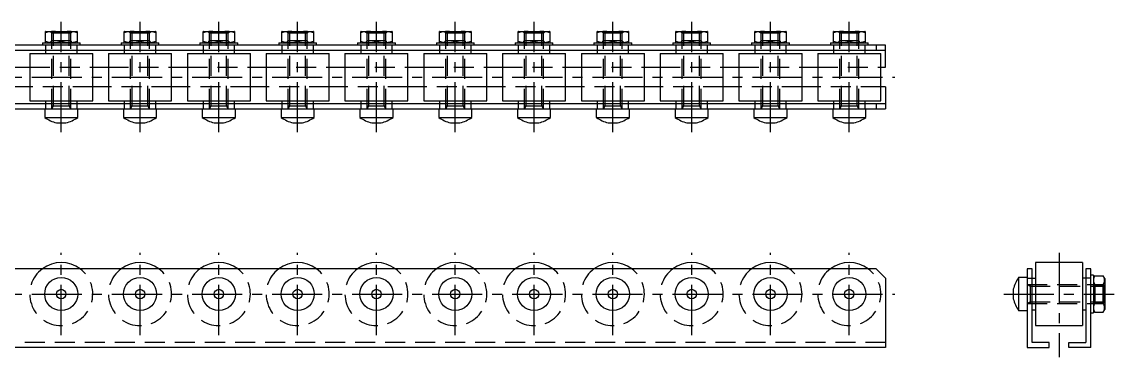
# Model space of a CAD drawing. Extents: x -3 to 671, y -8 to 113.
# Drawn here: x 324 to 670.5, y 7 to 113.2 of the extents above; entities that cross this region are included whole.
import ezdxf

# ---------------------------------------------------------------- set-up
doc = ezdxf.new("R2010")
doc.units = 0
doc.header["$LTSCALE"] = 0.5
doc.linetypes.add('CENTER', pattern=[50.8, 31.75, -6.35, 6.35, -6.35])
doc.linetypes.add('DASHED', pattern=[19.05, 12.7, -6.35])
for name, color, linetype in [('MSM_CENTER', 1, 'CENTER'), ('MSM_CONTINUOUS', 7, 'CONTINUOUS'), ('MSM_DASHED', 4, 'DASHED')]:
    doc.layers.add(name, color=color, linetype=linetype)

msp = doc.modelspace()

# ---------------------------------------------------------------- linework, layer by layer
at = {"layer": 'MSM_CENTER'}
for p, q in [((336.5, 78.24), (336.5, 113.24)), ((361.5, 78.24), (361.5, 113.24)), ((386.5, 78.24), (386.5, 113.24)), ((411.5, 78.24), (411.5, 113.24)), ((436.5, 78.24), (436.5, 113.24)), ((461.5, 78.24), (461.5, 113.24)), ((486.5, 78.24), (486.5, 113.24)), ((511.5, 78.24), (511.5, 113.24)), ((536.5, 78.24), (536.5, 113.24)), ((561.5, 78.24), (561.5, 113.24)), ((586.5, 78.24), (586.5, 113.24)), ((-3, 95.74), (601, 95.74)), ((336.5, 14), (336.5, 40)), ((361.5, 14), (361.5, 40)), ((386.5, 14), (386.5, 40)), ((411.5, 14), (411.5, 40)), ((436.5, 14), (436.5, 40)), ((461.5, 14), (461.5, 40)), ((486.5, 14), (486.5, 40)), ((511.5, 14), (511.5, 40)), ((536.5, 14), (536.5, 40)), ((561.5, 14), (561.5, 40)), ((586.5, 14), (586.5, 40)), ((653.03, 40), (653.03, 7)), ((-3, 27), (601, 27)), ((635.53, 27), (670.53, 27))]:
    msp.add_line(p, q, dxfattribs=at)
at = {"layer": 'MSM_CONTINUOUS'}
for p, q in [((331.6, 110.24), (331.5, 110.18)), ((331.5, 106.7), (331.5, 110.18)), ((331.6, 110.24), (341.4, 110.24)), ((336.5, 107.14), (336.5, 109.73)), ((341.5, 110.18), (341.4, 110.24)), ((341.5, 110.18), (341.5, 106.7)), ((356.6, 110.24), (356.5, 110.18)), ((356.5, 106.7), (356.5, 110.18)), ((356.6, 110.24), (366.4, 110.24)), ((361.5, 107.14), (361.5, 109.73)), ((366.5, 110.18), (366.4, 110.24)), ((366.5, 110.18), (366.5, 106.7)), ((381.6, 110.24), (381.5, 110.18)), ((381.5, 106.7), (381.5, 110.18)), ((381.6, 110.24), (391.4, 110.24)), ((386.5, 107.14), (386.5, 109.73)), ((391.5, 110.18), (391.4, 110.24)), ((391.5, 110.18), (391.5, 106.7)), ((406.6, 110.24), (406.5, 110.18)), ((406.5, 106.7), (406.5, 110.18)), ((406.6, 110.24), (416.4, 110.24)), ((411.5, 107.14), (411.5, 109.73)), ((416.5, 110.18), (416.4, 110.24)), ((416.5, 110.18), (416.5, 106.7)), ((431.6, 110.24), (431.5, 110.18)), ((431.5, 106.7), (431.5, 110.18)), ((431.6, 110.24), (441.4, 110.24)), ((436.5, 107.14), (436.5, 109.73)), ((441.5, 110.18), (441.4, 110.24)), ((441.5, 110.18), (441.5, 106.7)), ((456.6, 110.24), (456.5, 110.18)), ((456.5, 106.7), (456.5, 110.18)), ((456.6, 110.24), (466.4, 110.24)), ((461.5, 107.14), (461.5, 109.73)), ((466.5, 110.18), (466.4, 110.24)), ((466.5, 110.18), (466.5, 106.7)), ((481.6, 110.24), (481.5, 110.18)), ((481.5, 106.7), (481.5, 110.18)), ((481.6, 110.24), (491.4, 110.24)), ((486.5, 107.14), (486.5, 109.73)), ((491.5, 110.18), (491.4, 110.24)), ((491.5, 110.18), (491.5, 106.7)), ((506.6, 110.24), (506.5, 110.18)), ((506.5, 106.7), (506.5, 110.18)), ((506.6, 110.24), (516.4, 110.24)), ((511.5, 107.14), (511.5, 109.73)), ((516.5, 110.18), (516.4, 110.24)), ((516.5, 110.18), (516.5, 106.7)), ((531.6, 110.24), (531.5, 110.18)), ((531.5, 106.7), (531.5, 110.18)), ((531.6, 110.24), (541.4, 110.24)), ((536.5, 107.14), (536.5, 109.73)), ((541.5, 110.18), (541.4, 110.24)), ((541.5, 110.18), (541.5, 106.7)), ((556.6, 110.24), (556.5, 110.18)), ((556.5, 106.7), (556.5, 110.18)), ((556.6, 110.24), (566.4, 110.24)), ((561.5, 107.14), (561.5, 109.73)), ((566.5, 110.18), (566.4, 110.24)), ((566.5, 110.18), (566.5, 106.7)), ((581.6, 110.24), (581.5, 110.18)), ((581.5, 106.7), (581.5, 110.18)), ((581.6, 110.24), (591.4, 110.24)), ((586.5, 107.14), (586.5, 109.73)), ((591.5, 110.18), (591.4, 110.24)), ((591.5, 110.18), (591.5, 106.7)), ((598, 105.84), (0, 105.84)), ((0, 104.24), (598, 104.24)), ((330.5, 106.64), (330.5, 105.84)), ((330.5, 106.64), (342.5, 106.64)), ((331.5, 106.7), (331.6, 106.64)), ((331.5, 104.24), (331.5, 103.24)), ((341.4, 106.64), (341.5, 106.7)), ((341.5, 103.24), (341.5, 104.24)), ((342.5, 105.84), (342.5, 106.64)), ((355.5, 106.64), (355.5, 105.84)), ((355.5, 106.64), (367.5, 106.64)), ((356.5, 106.7), (356.6, 106.64)), ((356.5, 104.24), (356.5, 103.24)), ((366.4, 106.64), (366.5, 106.7)), ((366.5, 103.24), (366.5, 104.24)), ((367.5, 105.84), (367.5, 106.64)), ((380.5, 106.64), (380.5, 105.84)), ((380.5, 106.64), (392.5, 106.64)), ((381.5, 106.7), (381.6, 106.64)), ((381.5, 104.24), (381.5, 103.24)), ((391.4, 106.64), (391.5, 106.7)), ((391.5, 103.24), (391.5, 104.24)), ((392.5, 105.84), (392.5, 106.64)), ((405.5, 106.64), (405.5, 105.84)), ((405.5, 106.64), (417.5, 106.64)), ((406.5, 106.7), (406.6, 106.64)), ((406.5, 104.24), (406.5, 103.24)), ((416.4, 106.64), (416.5, 106.7)), ((416.5, 103.24), (416.5, 104.24)), ((417.5, 105.84), (417.5, 106.64)), ((430.5, 106.64), (430.5, 105.84)), ((430.5, 106.64), (442.5, 106.64)), ((431.5, 106.7), (431.6, 106.64)), ((431.5, 104.24), (431.5, 103.24)), ((441.4, 106.64), (441.5, 106.7)), ((441.5, 103.24), (441.5, 104.24)), ((442.5, 105.84), (442.5, 106.64)), ((455.5, 106.64), (455.5, 105.84)), ((455.5, 106.64), (467.5, 106.64)), ((456.5, 106.7), (456.6, 106.64)), ((456.5, 104.24), (456.5, 103.24)), ((466.4, 106.64), (466.5, 106.7)), ((466.5, 103.24), (466.5, 104.24)), ((467.5, 105.84), (467.5, 106.64)), ((480.5, 106.64), (480.5, 105.84)), ((480.5, 106.64), (492.5, 106.64)), ((481.5, 106.7), (481.6, 106.64)), ((481.5, 104.24), (481.5, 103.24)), ((491.4, 106.64), (491.5, 106.7)), ((491.5, 103.24), (491.5, 104.24)), ((492.5, 105.84), (492.5, 106.64)), ((505.5, 106.64), (505.5, 105.84)), ((505.5, 106.64), (517.5, 106.64)), ((506.5, 106.7), (506.6, 106.64)), ((506.5, 104.24), (506.5, 103.24)), ((516.4, 106.64), (516.5, 106.7)), ((516.5, 103.24), (516.5, 104.24)), ((517.5, 105.84), (517.5, 106.64)), ((530.5, 106.64), (530.5, 105.84)), ((530.5, 106.64), (542.5, 106.64)), ((531.5, 106.7), (531.6, 106.64)), ((531.5, 104.24), (531.5, 103.24)), ((541.4, 106.64), (541.5, 106.7)), ((541.5, 103.24), (541.5, 104.24)), ((542.5, 105.84), (542.5, 106.64)), ((555.5, 106.64), (555.5, 105.84)), ((555.5, 106.64), (567.5, 106.64)), ((556.5, 106.7), (556.6, 106.64)), ((556.5, 104.24), (556.5, 103.24)), ((566.4, 106.64), (566.5, 106.7)), ((566.5, 103.24), (566.5, 104.24)), ((567.5, 105.84), (567.5, 106.64)), ((580.5, 106.64), (580.5, 105.84)), ((580.5, 106.64), (592.5, 106.64)), ((581.5, 106.7), (581.6, 106.64)), ((581.5, 104.24), (581.5, 103.24)), ((591.4, 106.64), (591.5, 106.7)), ((591.5, 103.24), (591.5, 104.24)), ((592.5, 105.84), (592.5, 106.64)), ((595, 105.84), (595, 104.24)), ((598, 98.84), (598, 105.84)), ((326.5, 103.24), (326.5, 88.24)), ((326.5, 103.24), (346.5, 103.24)), ((346.5, 88.24), (346.5, 103.24)), ((351.5, 103.24), (351.5, 88.24)), ((351.5, 103.24), (371.5, 103.24)), ((371.5, 88.24), (371.5, 103.24)), ((376.5, 103.24), (376.5, 88.24)), ((376.5, 103.24), (396.5, 103.24)), ((396.5, 88.24), (396.5, 103.24)), ((401.5, 103.24), (401.5, 88.24)), ((401.5, 103.24), (421.5, 103.24)), ((421.5, 88.24), (421.5, 103.24)), ((426.5, 103.24), (426.5, 88.24)), ((426.5, 103.24), (446.5, 103.24)), ((446.5, 88.24), (446.5, 103.24)), ((451.5, 103.24), (451.5, 88.24)), ((451.5, 103.24), (471.5, 103.24)), ((471.5, 88.24), (471.5, 103.24)), ((476.5, 103.24), (476.5, 88.24)), ((476.5, 103.24), (496.5, 103.24)), ((496.5, 88.24), (496.5, 103.24)), ((501.5, 103.24), (501.5, 88.24)), ((501.5, 103.24), (521.5, 103.24)), ((521.5, 88.24), (521.5, 103.24)), ((526.5, 103.24), (526.5, 88.24)), ((526.5, 103.24), (546.5, 103.24)), ((546.5, 88.24), (546.5, 103.24)), ((551.5, 103.24), (551.5, 88.24)), ((551.5, 103.24), (571.5, 103.24)), ((571.5, 88.24), (571.5, 103.24)), ((576.5, 103.24), (576.5, 88.24)), ((576.5, 103.24), (596.5, 103.24)), ((596.5, 88.24), (596.5, 103.24)), ((321.5, 98.84), (326.5, 98.84)), ((346.5, 98.84), (351.5, 98.84)), ((371.5, 98.84), (376.5, 98.84)), ((396.5, 98.84), (401.5, 98.84)), ((421.5, 98.84), (426.5, 98.84)), ((446.5, 98.84), (451.5, 98.84)), ((471.5, 98.84), (476.5, 98.84)), ((496.5, 98.84), (501.5, 98.84)), ((521.5, 98.84), (526.5, 98.84)), ((546.5, 98.84), (551.5, 98.84)), ((571.5, 98.84), (576.5, 98.84)), ((596.5, 98.84), (598, 98.84)), ((326.5, 92.64), (321.5, 92.64)), ((351.5, 92.64), (346.5, 92.64)), ((376.5, 92.64), (371.5, 92.64)), ((401.5, 92.64), (396.5, 92.64)), ((426.5, 92.64), (421.5, 92.64)), ((451.5, 92.64), (446.5, 92.64)), ((476.5, 92.64), (471.5, 92.64)), ((501.5, 92.64), (496.5, 92.64)), ((526.5, 92.64), (521.5, 92.64)), ((551.5, 92.64), (546.5, 92.64)), ((576.5, 92.64), (571.5, 92.64)), ((598, 92.64), (596.5, 92.64)), ((598, 92.64), (598, 85.64)), ((598, 87.24), (0, 87.24)), ((326.5, 88.24), (346.5, 88.24)), ((331.5, 88.24), (331.5, 87.24)), ((341.5, 87.24), (341.5, 88.24)), ((351.5, 88.24), (371.5, 88.24)), ((356.5, 88.24), (356.5, 87.24)), ((366.5, 87.24), (366.5, 88.24)), ((376.5, 88.24), (396.5, 88.24)), ((381.5, 88.24), (381.5, 87.24)), ((391.5, 87.24), (391.5, 88.24)), ((401.5, 88.24), (421.5, 88.24)), ((406.5, 88.24), (406.5, 87.24)), ((416.5, 87.24), (416.5, 88.24)), ((426.5, 88.24), (446.5, 88.24)), ((431.5, 88.24), (431.5, 87.24)), ((441.5, 87.24), (441.5, 88.24)), ((451.5, 88.24), (471.5, 88.24)), ((456.5, 88.24), (456.5, 87.24)), ((466.5, 87.24), (466.5, 88.24)), ((476.5, 88.24), (496.5, 88.24)), ((481.5, 88.24), (481.5, 87.24)), ((491.5, 87.24), (491.5, 88.24)), ((501.5, 88.24), (521.5, 88.24)), ((506.5, 88.24), (506.5, 87.24)), ((516.5, 87.24), (516.5, 88.24)), ((526.5, 88.24), (546.5, 88.24)), ((531.5, 88.24), (531.5, 87.24)), ((541.5, 87.24), (541.5, 88.24)), ((551.5, 88.24), (571.5, 88.24)), ((556.5, 88.24), (556.5, 87.24)), ((566.5, 87.24), (566.5, 88.24)), ((576.5, 88.24), (596.5, 88.24)), ((581.5, 88.24), (581.5, 87.24)), ((591.5, 87.24), (591.5, 88.24)), ((595, 87.24), (595, 85.64)), ((0, 85.64), (598, 85.64)), ((331.25, 85.64), (331.25, 82.93)), ((341.75, 82.93), (341.75, 85.64)), ((356.25, 85.64), (356.25, 82.93)), ((366.75, 82.93), (366.75, 85.64)), ((381.25, 85.64), (381.25, 82.93)), ((391.75, 82.93), (391.75, 85.64)), ((406.25, 85.64), (406.25, 82.93)), ((416.75, 82.93), (416.75, 85.64)), ((431.25, 85.64), (431.25, 82.93)), ((441.75, 82.93), (441.75, 85.64)), ((456.25, 85.64), (456.25, 82.93)), ((466.75, 82.93), (466.75, 85.64)), ((481.25, 85.64), (481.25, 82.93)), ((491.75, 82.93), (491.75, 85.64)), ((506.25, 85.64), (506.25, 82.93)), ((516.75, 82.93), (516.75, 85.64)), ((531.25, 85.64), (531.25, 82.93)), ((541.75, 82.93), (541.75, 85.64)), ((556.25, 85.64), (556.25, 82.93)), ((566.75, 82.93), (566.75, 85.64)), ((581.25, 85.64), (581.25, 82.93)), ((591.75, 82.93), (591.75, 85.64)), ((331.25, 82.93), (341.75, 82.93)), ((335.01, 81.24), (337.99, 81.24)), ((356.25, 82.93), (366.75, 82.93)), ((360.01, 81.24), (362.99, 81.24)), ((381.25, 82.93), (391.75, 82.93)), ((385.01, 81.24), (387.99, 81.24)), ((406.25, 82.93), (416.75, 82.93)), ((410.01, 81.24), (412.99, 81.24)), ((431.25, 82.93), (441.75, 82.93)), ((435.01, 81.24), (437.99, 81.24)), ((456.25, 82.93), (466.75, 82.93)), ((460.01, 81.24), (462.99, 81.24)), ((481.25, 82.93), (491.75, 82.93)), ((485.01, 81.24), (487.99, 81.24)), ((506.25, 82.93), (516.75, 82.93)), ((510.01, 81.24), (512.99, 81.24)), ((531.25, 82.93), (541.75, 82.93)), ((535.01, 81.24), (537.99, 81.24)), ((556.25, 82.93), (566.75, 82.93)), ((560.01, 81.24), (562.99, 81.24)), ((581.25, 82.93), (591.75, 82.93)), ((585.01, 81.24), (587.99, 81.24)), ((595, 35), (3, 35)), ((595, 35), (598, 32)), ((644.53, 35), (642.93, 35)), ((642.93, 35), (642.93, 10)), ((644.53, 11.6), (644.53, 35)), ((645.53, 37), (645.53, 17)), ((660.53, 37), (645.53, 37)), ((660.53, 37), (660.53, 17)), ((661.53, 35), (661.53, 11.6)), ((663.13, 35), (661.53, 35)), ((663.13, 10), (663.13, 35)), ((598, 32), (598, 10)), ((640.22, 32.25), (640.22, 21.75)), ((642.93, 32.25), (640.22, 32.25)), ((642.93, 32), (645.53, 32)), ((663.13, 32), (660.53, 32)), ((663.93, 33), (663.13, 33)), ((663.93, 33), (663.93, 21)), ((664.43, 32.77), (663.93, 31.9)), ((664.43, 32.77), (667.02, 32.77)), ((667.53, 31.9), (667.02, 32.77)), ((667.53, 31.9), (667.53, 22.1)), ((638.53, 28.49), (638.53, 25.51)), ((664.43, 29.89), (667.02, 29.89)), ((640.22, 21.75), (642.93, 21.75)), ((644.53, 22), (645.53, 22)), ((660.53, 22), (661.53, 22)), ((663.13, 21), (663.93, 21)), ((663.93, 22.1), (664.43, 21.23)), ((664.43, 24.11), (667.02, 24.11)), ((664.43, 21.23), (667.02, 21.23)), ((667.02, 21.23), (667.53, 22.1)), ((645.53, 17), (660.53, 17)), ((649.93, 11.6), (644.53, 11.6)), ((649.93, 10), (649.93, 11.6)), ((656.13, 11.6), (661.53, 11.6)), ((656.13, 10), (656.13, 11.6)), ((598, 10), (0, 10)), ((642.93, 10), (649.93, 10)), ((663.13, 10), (656.13, 10))]:
    msp.add_line(p, q, dxfattribs=at)
for centre, radius in [((336.5, 27), 5.25), ((361.5, 27), 5.25), ((386.5, 27), 5.25), ((411.5, 27), 5.25), ((436.5, 27), 5.25), ((461.5, 27), 5.25), ((486.5, 27), 5.25), ((511.5, 27), 5.25), ((536.5, 27), 5.25), ((561.5, 27), 5.25), ((586.5, 27), 5.25), ((336.5, 27), 1.49), ((361.5, 27), 1.49), ((386.5, 27), 1.49), ((411.5, 27), 1.49), ((436.5, 27), 1.49), ((461.5, 27), 1.49), ((486.5, 27), 1.49), ((511.5, 27), 1.49), ((536.5, 27), 1.49), ((561.5, 27), 1.49), ((586.5, 27), 1.49)]:
    msp.add_circle(centre, radius, dxfattribs=at)
for centre, radius, start, end in [((334, 102.81), 7.37, 70.1592, 109.8408), ((339, 102.81), 7.37, 70.1592, 109.8408), ((359, 102.81), 7.37, 70.1592, 109.8408), ((364, 102.81), 7.37, 70.1592, 109.8408), ((384, 102.81), 7.37, 70.1592, 109.8408), ((389, 102.81), 7.37, 70.1592, 109.8408), ((409, 102.81), 7.37, 70.1592, 109.8408), ((414, 102.81), 7.37, 70.1592, 109.8408), ((434, 102.81), 7.37, 70.1592, 109.8408), ((439, 102.81), 7.37, 70.1592, 109.8408), ((459, 102.81), 7.37, 70.1592, 109.8408), ((464, 102.81), 7.37, 70.1592, 109.8408), ((484, 102.81), 7.37, 70.1592, 109.8408), ((489, 102.81), 7.37, 70.1592, 109.8408), ((509, 102.81), 7.37, 70.1592, 109.8408), ((514, 102.81), 7.37, 70.1592, 109.8408), ((534, 102.81), 7.37, 70.1592, 109.8408), ((539, 102.81), 7.37, 70.1592, 109.8408), ((559, 102.81), 7.37, 70.1592, 109.8408), ((564, 102.81), 7.37, 70.1592, 109.8408), ((584, 102.81), 7.37, 70.1592, 109.8408), ((589, 102.81), 7.37, 70.1592, 109.8408), ((334, 114.07), 7.37, 250.1592, 289.8408), ((339, 114.07), 7.37, 250.1592, 289.8408), ((359, 114.07), 7.37, 250.1592, 289.8408), ((364, 114.07), 7.37, 250.1592, 289.8408), ((384, 114.07), 7.37, 250.1592, 289.8408), ((389, 114.07), 7.37, 250.1592, 289.8408), ((409, 114.07), 7.37, 250.1592, 289.8408), ((414, 114.07), 7.37, 250.1592, 289.8408), ((434, 114.07), 7.37, 250.1592, 289.8408), ((439, 114.07), 7.37, 250.1592, 289.8408), ((459, 114.07), 7.37, 250.1592, 289.8408), ((464, 114.07), 7.37, 250.1592, 289.8408), ((484, 114.07), 7.37, 250.1592, 289.8408), ((489, 114.07), 7.37, 250.1592, 289.8408), ((509, 114.07), 7.37, 250.1592, 289.8408), ((514, 114.07), 7.37, 250.1592, 289.8408), ((534, 114.07), 7.37, 250.1592, 289.8408), ((539, 114.07), 7.37, 250.1592, 289.8408), ((559, 114.07), 7.37, 250.1592, 289.8408), ((564, 114.07), 7.37, 250.1592, 289.8408), ((584, 114.07), 7.37, 250.1592, 289.8408), ((589, 114.07), 7.37, 250.1592, 289.8408), ((338.04, 92.97), 12.12, 235.9445, 255.5214), ((334.96, 92.97), 12.12, 284.4786, 304.0555), ((363.04, 92.97), 12.12, 235.9445, 255.5214), ((359.96, 92.97), 12.12, 284.4786, 304.0555), ((388.04, 92.97), 12.12, 235.9445, 255.5214), ((384.96, 92.97), 12.12, 284.4786, 304.0555), ((413.04, 92.97), 12.12, 235.9445, 255.5214), ((409.96, 92.97), 12.12, 284.4786, 304.0555), ((438.04, 92.97), 12.12, 235.9445, 255.5214), ((434.96, 92.97), 12.12, 284.4786, 304.0555), ((463.04, 92.97), 12.12, 235.9445, 255.5214), ((459.96, 92.97), 12.12, 284.4786, 304.0555), ((488.04, 92.97), 12.12, 235.9445, 255.5214), ((484.96, 92.97), 12.12, 284.4786, 304.0555), ((513.04, 92.97), 12.12, 235.9445, 255.5214), ((509.96, 92.97), 12.12, 284.4786, 304.0555), ((538.04, 92.97), 12.12, 235.9445, 255.5214), ((534.96, 92.97), 12.12, 284.4786, 304.0555), ((563.04, 92.97), 12.12, 235.9445, 255.5214), ((559.96, 92.97), 12.12, 284.4786, 304.0555), ((588.04, 92.97), 12.12, 235.9445, 255.5214), ((584.96, 92.97), 12.12, 284.4786, 304.0555), ((336.5, 27), 10, 53.1301, 126.8699), ((361.5, 27), 10, 53.1301, 126.8699), ((386.5, 27), 10, 53.1301, 126.8699), ((411.5, 27), 10, 53.1301, 126.8699), ((436.5, 27), 10, 53.1301, 126.8699), ((461.5, 27), 10, 53.1301, 126.8699), ((486.5, 27), 10, 53.1301, 126.8699), ((511.5, 27), 10, 53.1301, 126.8699), ((536.5, 27), 10, 53.1301, 126.8699), ((561.5, 27), 10, 53.1301, 126.8699), ((586.5, 27), 10, 53.1301, 126.8699), ((650.26, 25.46), 12.12, 145.9445, 165.5214), ((666.54, 31.33), 2.56, 154.3574, 214.3573), ((664.91, 31.33), 2.56, 325.6427, 25.6426), ((673.59, 27), 9.61, 162.5124, 197.4876), ((657.86, 27), 9.61, 342.5124, 17.4876), ((650.26, 28.54), 12.12, 194.4786, 214.0555), ((666.54, 22.67), 2.56, 145.6427, 205.6426), ((664.91, 22.67), 2.56, 334.3574, 34.3573)]:
    msp.add_arc(centre, radius, start, end, dxfattribs=at)
at = {"layer": 'MSM_DASHED'}
for p, q in [((332.96, 110.24), (333.5, 109.7)), ((334.04, 110.24), (333.5, 109.7)), ((339.5, 109.7), (333.5, 109.7)), ((333.5, 85.64), (333.5, 109.7)), ((334.04, 86.58), (334.04, 110.24)), ((338.96, 110.24), (339.5, 109.7)), ((338.96, 86.58), (338.96, 110.24)), ((340.04, 110.24), (339.5, 109.7)), ((339.5, 85.64), (339.5, 109.7)), ((357.96, 110.24), (358.5, 109.7)), ((359.04, 110.24), (358.5, 109.7)), ((364.5, 109.7), (358.5, 109.7)), ((358.5, 85.64), (358.5, 109.7)), ((359.04, 86.58), (359.04, 110.24)), ((363.96, 110.24), (364.5, 109.7)), ((363.96, 86.58), (363.96, 110.24)), ((365.04, 110.24), (364.5, 109.7)), ((364.5, 85.64), (364.5, 109.7)), ((382.96, 110.24), (383.5, 109.7)), ((384.04, 110.24), (383.5, 109.7)), ((389.5, 109.7), (383.5, 109.7)), ((383.5, 85.64), (383.5, 109.7)), ((384.04, 86.58), (384.04, 110.24)), ((388.96, 110.24), (389.5, 109.7)), ((388.96, 86.58), (388.96, 110.24)), ((390.04, 110.24), (389.5, 109.7)), ((389.5, 85.64), (389.5, 109.7)), ((407.96, 110.24), (408.5, 109.7)), ((409.04, 110.24), (408.5, 109.7)), ((414.5, 109.7), (408.5, 109.7)), ((408.5, 85.64), (408.5, 109.7)), ((409.04, 86.58), (409.04, 110.24)), ((413.96, 110.24), (414.5, 109.7)), ((413.96, 86.58), (413.96, 110.24)), ((415.04, 110.24), (414.5, 109.7)), ((414.5, 85.64), (414.5, 109.7)), ((432.96, 110.24), (433.5, 109.7)), ((434.04, 110.24), (433.5, 109.7)), ((439.5, 109.7), (433.5, 109.7)), ((433.5, 85.64), (433.5, 109.7)), ((434.04, 86.58), (434.04, 110.24)), ((438.96, 110.24), (439.5, 109.7)), ((438.96, 86.58), (438.96, 110.24)), ((440.04, 110.24), (439.5, 109.7)), ((439.5, 85.64), (439.5, 109.7)), ((457.96, 110.24), (458.5, 109.7)), ((459.04, 110.24), (458.5, 109.7)), ((464.5, 109.7), (458.5, 109.7)), ((458.5, 85.64), (458.5, 109.7)), ((459.04, 86.58), (459.04, 110.24)), ((463.96, 110.24), (464.5, 109.7)), ((463.96, 86.58), (463.96, 110.24)), ((465.04, 110.24), (464.5, 109.7)), ((464.5, 85.64), (464.5, 109.7)), ((482.96, 110.24), (483.5, 109.7)), ((484.04, 110.24), (483.5, 109.7)), ((489.5, 109.7), (483.5, 109.7)), ((483.5, 85.64), (483.5, 109.7)), ((484.04, 86.58), (484.04, 110.24)), ((488.96, 110.24), (489.5, 109.7)), ((488.96, 86.58), (488.96, 110.24)), ((490.04, 110.24), (489.5, 109.7)), ((489.5, 85.64), (489.5, 109.7)), ((507.96, 110.24), (508.5, 109.7)), ((509.04, 110.24), (508.5, 109.7)), ((514.5, 109.7), (508.5, 109.7)), ((508.5, 85.64), (508.5, 109.7)), ((509.04, 86.58), (509.04, 110.24)), ((513.96, 110.24), (514.5, 109.7)), ((513.96, 86.58), (513.96, 110.24)), ((515.04, 110.24), (514.5, 109.7)), ((514.5, 85.64), (514.5, 109.7)), ((532.96, 110.24), (533.5, 109.7)), ((534.04, 110.24), (533.5, 109.7)), ((539.5, 109.7), (533.5, 109.7)), ((533.5, 85.64), (533.5, 109.7)), ((534.04, 86.58), (534.04, 110.24)), ((538.96, 110.24), (539.5, 109.7)), ((538.96, 86.58), (538.96, 110.24)), ((540.04, 110.24), (539.5, 109.7)), ((539.5, 85.64), (539.5, 109.7)), ((557.96, 110.24), (558.5, 109.7)), ((559.04, 110.24), (558.5, 109.7)), ((564.5, 109.7), (558.5, 109.7)), ((558.5, 85.64), (558.5, 109.7)), ((559.04, 86.58), (559.04, 110.24)), ((563.96, 110.24), (564.5, 109.7)), ((563.96, 86.58), (563.96, 110.24)), ((565.04, 110.24), (564.5, 109.7)), ((564.5, 85.64), (564.5, 109.7)), ((582.96, 110.24), (583.5, 109.7)), ((584.04, 110.24), (583.5, 109.7)), ((589.5, 109.7), (583.5, 109.7)), ((583.5, 85.64), (583.5, 109.7)), ((584.04, 86.58), (584.04, 110.24)), ((588.96, 110.24), (589.5, 109.7)), ((588.96, 86.58), (588.96, 110.24)), ((590.04, 110.24), (589.5, 109.7)), ((589.5, 85.64), (589.5, 109.7)), ((331.5, 105.84), (331.5, 104.24)), ((332.96, 106.64), (333.5, 107.18)), ((339.5, 107.18), (333.5, 107.18)), ((340.04, 106.64), (339.5, 107.18)), ((341.5, 104.24), (341.5, 105.84)), ((356.5, 105.84), (356.5, 104.24)), ((357.96, 106.64), (358.5, 107.18)), ((364.5, 107.18), (358.5, 107.18)), ((365.04, 106.64), (364.5, 107.18)), ((366.5, 104.24), (366.5, 105.84)), ((381.5, 105.84), (381.5, 104.24)), ((382.96, 106.64), (383.5, 107.18)), ((389.5, 107.18), (383.5, 107.18)), ((390.04, 106.64), (389.5, 107.18)), ((391.5, 104.24), (391.5, 105.84)), ((406.5, 105.84), (406.5, 104.24)), ((407.96, 106.64), (408.5, 107.18)), ((414.5, 107.18), (408.5, 107.18)), ((415.04, 106.64), (414.5, 107.18)), ((416.5, 104.24), (416.5, 105.84)), ((431.5, 105.84), (431.5, 104.24)), ((432.96, 106.64), (433.5, 107.18)), ((439.5, 107.18), (433.5, 107.18)), ((440.04, 106.64), (439.5, 107.18)), ((441.5, 104.24), (441.5, 105.84)), ((456.5, 105.84), (456.5, 104.24)), ((457.96, 106.64), (458.5, 107.18)), ((464.5, 107.18), (458.5, 107.18)), ((465.04, 106.64), (464.5, 107.18)), ((466.5, 104.24), (466.5, 105.84)), ((481.5, 105.84), (481.5, 104.24)), ((482.96, 106.64), (483.5, 107.18)), ((489.5, 107.18), (483.5, 107.18)), ((490.04, 106.64), (489.5, 107.18)), ((491.5, 104.24), (491.5, 105.84)), ((506.5, 105.84), (506.5, 104.24)), ((507.96, 106.64), (508.5, 107.18)), ((514.5, 107.18), (508.5, 107.18)), ((515.04, 106.64), (514.5, 107.18)), ((516.5, 104.24), (516.5, 105.84)), ((531.5, 105.84), (531.5, 104.24)), ((532.96, 106.64), (533.5, 107.18)), ((539.5, 107.18), (533.5, 107.18)), ((540.04, 106.64), (539.5, 107.18)), ((541.5, 104.24), (541.5, 105.84)), ((556.5, 105.84), (556.5, 104.24)), ((557.96, 106.64), (558.5, 107.18)), ((564.5, 107.18), (558.5, 107.18)), ((565.04, 106.64), (564.5, 107.18)), ((566.5, 104.24), (566.5, 105.84)), ((581.5, 105.84), (581.5, 104.24)), ((582.96, 106.64), (583.5, 107.18)), ((589.5, 107.18), (583.5, 107.18)), ((590.04, 106.64), (589.5, 107.18)), ((591.5, 104.24), (591.5, 105.84)), ((326.5, 98.84), (346.5, 98.84)), ((351.5, 98.84), (371.5, 98.84)), ((376.5, 98.84), (396.5, 98.84)), ((401.5, 98.84), (421.5, 98.84)), ((426.5, 98.84), (446.5, 98.84)), ((451.5, 98.84), (471.5, 98.84)), ((476.5, 98.84), (496.5, 98.84)), ((501.5, 98.84), (521.5, 98.84)), ((526.5, 98.84), (546.5, 98.84)), ((551.5, 98.84), (571.5, 98.84)), ((576.5, 98.84), (596.5, 98.84)), ((346.5, 92.64), (326.5, 92.64)), ((371.5, 92.64), (351.5, 92.64)), ((396.5, 92.64), (376.5, 92.64)), ((421.5, 92.64), (401.5, 92.64)), ((446.5, 92.64), (426.5, 92.64)), ((471.5, 92.64), (451.5, 92.64)), ((496.5, 92.64), (476.5, 92.64)), ((521.5, 92.64), (501.5, 92.64)), ((546.5, 92.64), (526.5, 92.64)), ((571.5, 92.64), (551.5, 92.64)), ((596.5, 92.64), (576.5, 92.64)), ((331.5, 87.24), (331.5, 85.64)), ((341.5, 85.64), (341.5, 87.24)), ((356.5, 87.24), (356.5, 85.64)), ((366.5, 85.64), (366.5, 87.24)), ((381.5, 87.24), (381.5, 85.64)), ((391.5, 85.64), (391.5, 87.24)), ((406.5, 87.24), (406.5, 85.64)), ((416.5, 85.64), (416.5, 87.24)), ((431.5, 87.24), (431.5, 85.64)), ((441.5, 85.64), (441.5, 87.24)), ((456.5, 87.24), (456.5, 85.64)), ((466.5, 85.64), (466.5, 87.24)), ((481.5, 87.24), (481.5, 85.64)), ((491.5, 85.64), (491.5, 87.24)), ((506.5, 87.24), (506.5, 85.64)), ((516.5, 85.64), (516.5, 87.24)), ((531.5, 87.24), (531.5, 85.64)), ((541.5, 85.64), (541.5, 87.24)), ((556.5, 87.24), (556.5, 85.64)), ((566.5, 85.64), (566.5, 87.24)), ((581.5, 87.24), (581.5, 85.64)), ((591.5, 85.64), (591.5, 87.24)), ((333.5, 86.58), (339.5, 86.58)), ((333.5, 85.64), (334.04, 86.58)), ((339.5, 85.64), (338.96, 86.58)), ((358.5, 86.58), (364.5, 86.58)), ((358.5, 85.64), (359.04, 86.58)), ((364.5, 85.64), (363.96, 86.58)), ((383.5, 86.58), (389.5, 86.58)), ((383.5, 85.64), (384.04, 86.58)), ((389.5, 85.64), (388.96, 86.58)), ((408.5, 86.58), (414.5, 86.58)), ((408.5, 85.64), (409.04, 86.58)), ((414.5, 85.64), (413.96, 86.58)), ((433.5, 86.58), (439.5, 86.58)), ((433.5, 85.64), (434.04, 86.58)), ((439.5, 85.64), (438.96, 86.58)), ((458.5, 86.58), (464.5, 86.58)), ((458.5, 85.64), (459.04, 86.58)), ((464.5, 85.64), (463.96, 86.58)), ((483.5, 86.58), (489.5, 86.58)), ((483.5, 85.64), (484.04, 86.58)), ((489.5, 85.64), (488.96, 86.58)), ((508.5, 86.58), (514.5, 86.58)), ((508.5, 85.64), (509.04, 86.58)), ((514.5, 85.64), (513.96, 86.58)), ((533.5, 86.58), (539.5, 86.58)), ((533.5, 85.64), (534.04, 86.58)), ((539.5, 85.64), (538.96, 86.58)), ((558.5, 86.58), (564.5, 86.58)), ((558.5, 85.64), (559.04, 86.58)), ((564.5, 85.64), (563.96, 86.58)), ((583.5, 86.58), (589.5, 86.58)), ((583.5, 85.64), (584.04, 86.58)), ((589.5, 85.64), (588.96, 86.58)), ((642.93, 30), (666.99, 30)), ((642.93, 30), (643.86, 29.46)), ((643.86, 30), (643.86, 24)), ((643.86, 29.46), (667.53, 29.46)), ((663.93, 30.54), (664.47, 30)), ((664.47, 24), (664.47, 30)), ((667.53, 30.54), (666.99, 30)), ((666.99, 24), (666.99, 30)), ((667.53, 29.46), (666.99, 30)), ((642.93, 24), (643.86, 24.54)), ((643.86, 24.54), (667.53, 24.54)), ((667.53, 24.54), (666.99, 24)), ((642.93, 24), (666.99, 24)), ((663.93, 23.46), (664.47, 24)), ((667.53, 23.46), (666.99, 24)), ((598, 11.6), (0, 11.6))]:
    msp.add_line(p, q, dxfattribs=at)
for centre in [(336.5, 27), (361.5, 27), (386.5, 27), (411.5, 27), (436.5, 27), (461.5, 27), (486.5, 27), (511.5, 27), (536.5, 27), (561.5, 27), (586.5, 27)]:
    msp.add_arc(centre, 10, 126.8699, 53.1301, dxfattribs=at)

doc.saveas('drawing.dxf')
